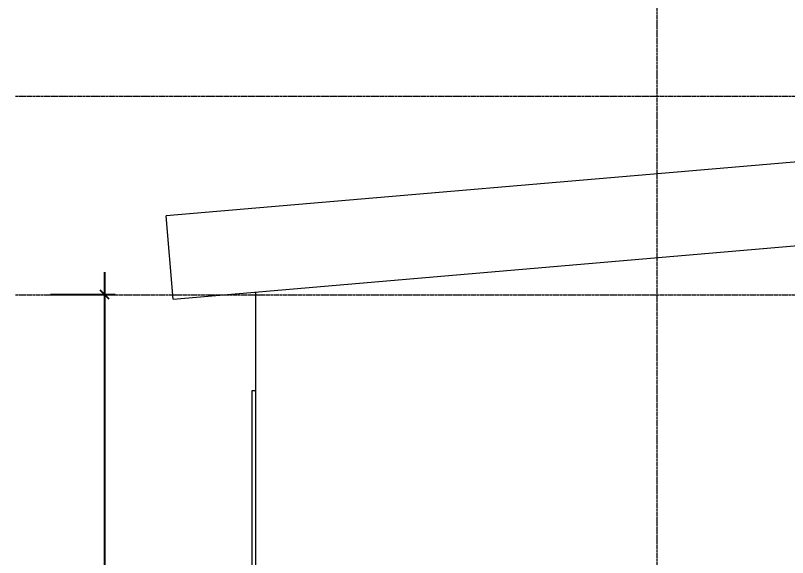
# Model space of a CAD drawing. Header units: inches. Extents: x 22 to 382261, y 22 to 371281.
# Drawn here: x 212682 to 218518, y 116652 to 120749 of the extents above; entities that cross this region are included whole.
import ezdxf

# ---------------------------------------------------------------- set-up
doc = ezdxf.new("R2010")
doc.units = ezdxf.units.IN
doc.header["$MEASUREMENT"] = 0
doc.linetypes.add('Grid Line 1_2_', pattern=[22.225, 12.7, -3.175, 3.175, -3.175])
for name, color, linetype, lineweight in [('A-ANNO-DIMS', 211, 'Continuous', 9), ('A-DOOR', 31, 'Continuous', 9), ('A-DOOR-FRAM', 31, 'Continuous', 9), ('A-FLOR-LEVL', 51, 'Continuous', 9), ('I-WALL', 2, 'Continuous', 9), ('Q-CASE', 31, 'Continuous', 9), ('S-GRID', 1, 'Continuous', 9)]:
    doc.layers.add(name, color=color, linetype=linetype, lineweight=lineweight)
doc.styles.add('Arial_B', font='arialbd.ttf', dxfattribs={"height": 350.793651})
doc.dimstyles.new('2', dxfattribs={"dimscale": 304.8, "dimtxt": 346.888196, "dimasz": 0.221354, "dimexe": 1.338583, "dimexo": 0.0625, "dimgap": 0.278871, "dimtad": 1, "dimdec": 0, "dimzin": 0, "dimdsep": 46, "dimtxsty": 'Arial_B', "dimblk1": 'OBLIQUE', "dimblk2": 'OBLIQUE', "dimsah": 1, "dimcen": 0.09, "dimdle": 0.557743, "dimazin": 0, "dimtfac": 1, "dimtdec": 4, "dimtix": 1, "dimtmove": 0, "dimatfit": 3, "dimfxl": 0.557743, "dimfxlon": 1, "dimtvp": 1, "dimtolj": 1, "dimtzin": 0, "dimarcsym": 2})

# ---------------------------------------------------------------- blocks, each defined once
blk = doc.blocks.new('M_Single-Flush - 900 by 2100-458081-Right Side Elevation - Callout 1')
at = {"layer": 'A-DOOR-FRAM'}
for p, q in [((-11543.8, 3450), (-11543.8, 5726)), ((-11543.8, 5726), (-11518.8, 5726))]:
    blk.add_line(p, q, dxfattribs=at)
blk = doc.blocks.new('Casework 3 - Casework 3-482897-Right Side Elevation - Callout 1')
at = {"layer": 'Q-CASE'}
for p, q in [((1386.1, 8210), (-12195, 7045.7)), ((-12141, 6416.7), (1440, 7581)), ((-12141, 6416.7), (-12195, 7045.7))]:
    blk.add_line(p, q, dxfattribs=at)
blk = doc.blocks.new('_Oblique')
at = {"color": 0, "linetype": 'ByBlock', "lineweight": -2}
blk.add_line((-0.5, -0.5), (0.5, 0.5), dxfattribs=at)
blk = doc.blocks.new('*D4911')
at = {"layer": 'A-ANNO-DIMS', "color": 0, "lineweight": -2, "transparency": 16777216}
for p, q in [((213355.7, 118808.3), (213355.7, 112018.3)), ((213436.6, 118638.3), (212947.7, 118638.3)), ((213436.6, 112188.3), (212947.7, 112188.3))]:
    blk.add_line(p, q, dxfattribs=at)
at = {"layer": 'Defpoints', "color": 0, "transparency": 16777216}
for p in [(213455.7, 118638.3), (213355.7, 112188.3), (213455.7, 112188.3)]:
    blk.add_point(p, dxfattribs=at)
at = {"layer": 'A-ANNO-DIMS', "color": 0, "lineweight": -2, "transparency": 16777216, "xscale": 67.46874999999999, "yscale": 67.46874999999999, "zscale": 67.46874999999999}
for p, rotation in [((213355.7, 118638.3), 90), ((213355.7, 112188.3), 270)]:
    blk.add_blockref('_Oblique', p, dxfattribs=dict(at, rotation=rotation))
at = {"layer": 'A-ANNO-DIMS', "color": 0, "transparency": 16777216, "insert": (213091.6, 115413.3), "char_height": 350.79, "width": 746.247, "attachment_point": 5, "rotation": 90, "style": 'Arial_B'}
blk.add_mtext('\\A1;6450', dxfattribs=at)

msp = doc.modelspace()

# ---------------------------------------------------------------- linework, layer by layer
at = {"layer": 'A-FLOR-LEVL', "linetype": 'Grid Line 1_2_'}
for p, q in [((212682.1, 120138.3), (251888.2, 120138.3)), ((212682.1, 118638.3), (251888.2, 118638.3))]:
    msp.add_line(p, q, dxfattribs=at)
at = {"layer": 'I-WALL'}
msp.add_line((214497.3, 118658.4), (214497.3, 114888.3), dxfattribs=at)
at = {"layer": 'S-GRID', "linetype": 'Grid Line 1_2_'}
msp.add_line((217532.3, 111738.3), (217532.3, 126972.5), dxfattribs=at)

# ---------------------------------------------------------------- block references
at = {"layer": 'A-DOOR'}
msp.add_blockref('M_Single-Flush - 900 by 2100-458081-Right Side Elevation - Callout 1', (226016.1, 112188.3), dxfattribs=at)
at = {"layer": 'Q-CASE'}
msp.add_blockref('Casework 3 - Casework 3-482897-Right Side Elevation - Callout 1', (226016.1, 112188.3), dxfattribs=at)

# ---------------------------------------------------------------- dimensions: what is measured, and where the dimension line sits
at = {"layer": 'A-ANNO-DIMS'}
dim = msp.add_linear_dim(base=(213355.7, 112188.3), p1=(213455.7, 118638.3), p2=(213455.7, 112188.3), angle=90, dimstyle='2', override={"dimpost": '<>', "dimfxl": 6450}, dxfattribs=at)
dim.commit()
dim.dimension.update_dxf_attribs({"geometry": '*D4911', "text_midpoint": (213091.6, 115413.3)})

doc.saveas('drawing.dxf')
